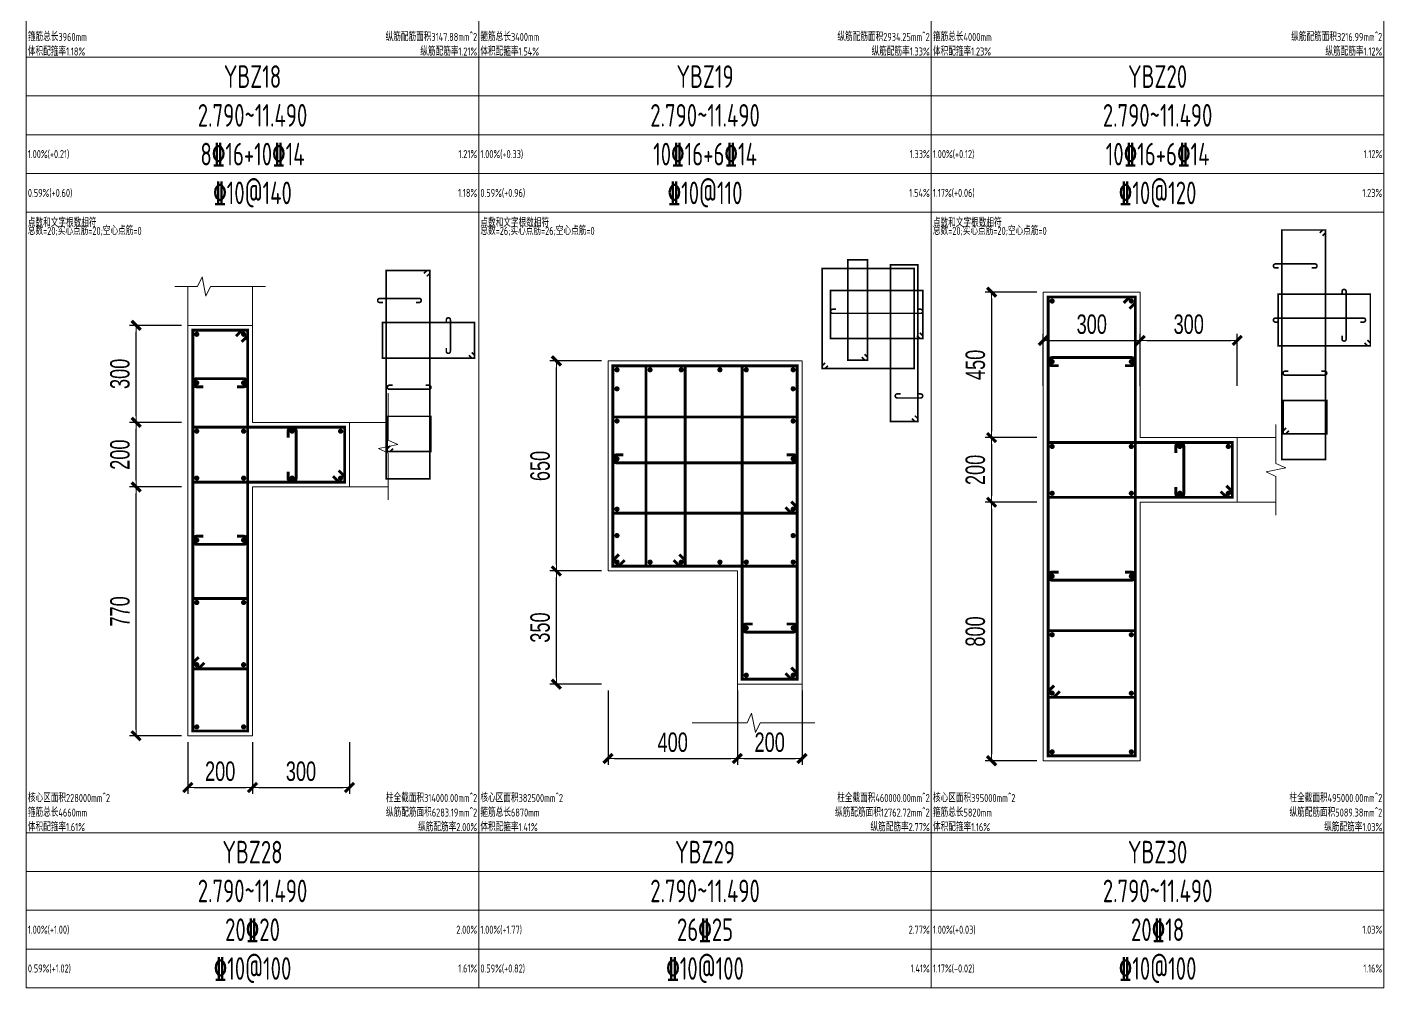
# Model space of a CAD drawing. Extents: x 5874492 to 7194610, y -939842 to -279257.
# Drawn here: x 6425518 to 6446504, y -712657 to -697792 of the extents above; entities that cross this region are included whole.
import ezdxf
from ezdxf.enums import TextEntityAlignment as Align

# ---------------------------------------------------------------- set-up
doc = ezdxf.new("R2010")
doc.units = 0
doc.header["$LTSCALE"] = 1000
for name, color, linetype, lineweight in [('S-墙柱-REIN', 1, 'Continuous', 20), ('S-墙柱-大样细线', 7, 'Continuous', 20), ('S-墙柱-编号', 4, 'Continuous', 20), ('S-大样-DIM', 3, 'Continuous', 20), ('S-大样-REIN', 1, 'Continuous', 20), ('S-大样-实线', 2, 'Continuous', 20), ('S-通用-TAB', 7, 'Continuous', 20)]:
    doc.layers.add(name, color=color, linetype=linetype, lineweight=lineweight)
doc.layers.add('z-计算配筋', color=7, linetype='Continuous')
doc.layers.add('配箍校核', color=34, linetype='Continuous', plot=False)
doc.styles.add('BW_Dim', font='Bweng.shx', dxfattribs={"width": 0.7, "bigfont": 'hztxt.shx'})
doc.styles.add('BW_Rein', font='tssdeng.shx', dxfattribs={"width": 0.7, "bigfont": 'hztxt.shx'})
doc.styles.add('TSSD_Rein', font='tssdeng.shx', dxfattribs={"width": 0.7, "bigfont": 'hztxt.shx'})
doc.dimstyles.new('Cyz_20_100', dxfattribs={"dimtxt": 300, "dimasz": 100, "dimexe": 100, "dimexo": 100, "dimgap": 100, "dimtad": 1, "dimdec": 0, "dimlfac": 0.2, "dimzin": 0, "dimdsep": 46, "dimtxsty": 'BW_Dim', "dimblk": '_bwk', "dimcen": 0, "dimclrt": 7, "dimadec": 0, "dimazin": 0, "dimtfac": 1, "dimtdec": 0, "dimtix": 1, "dimtmove": 2, "dimatfit": 0, "dimfxl": 0, "dimtolj": 1, "dimtzin": 0, "dimarcsym": 0})

# ---------------------------------------------------------------- blocks, each defined once
blk = doc.blocks.new('_bwk')
blk.add_line((-1, 0), (0, 0))
at = {"const_width": 0.5}
blk.add_lwpolyline([(-0.7, -0.7), (0.7, 0.7)], dxfattribs=at)
blk = doc.blocks.new('*D1421')
at = {"layer": 'Defpoints', "color": 0, "transparency": 16777216}
for p in [(6433704, -706207), (6434504, -706207), (6434504, -707957)]:
    blk.add_point(p, dxfattribs=at)
at = {"layer": 'S-大样-DIM', "color": 0, "lineweight": -2, "transparency": 16777216}
for p, q in [((6434404, -706207), (6433604, -706207)), ((6433704, -707857), (6433704, -706307)), ((6434404, -707957), (6433604, -707957))]:
    blk.add_line(p, q, dxfattribs=at)
at = {"layer": 'S-大样-DIM', "color": 0, "lineweight": -2, "transparency": 16777216, "xscale": 100, "yscale": 100, "zscale": 100}
for p, rotation in [((6433704, -706207), 90), ((6433704, -707957), 270)]:
    blk.add_blockref('_bwk', p, dxfattribs=dict(at, rotation=rotation))
at = {"layer": 'S-大样-DIM', "color": 7, "transparency": 16777216, "insert": (6433454, -707082), "char_height": 300, "attachment_point": 5, "rotation": 90, "style": 'BW_Dim'}
blk.add_mtext('\\A1;350', dxfattribs=at)
blk = doc.blocks.new('*D1422')
at = {"layer": 'Defpoints', "color": 0, "transparency": 16777216}
for p in [(6433704, -702957), (6434504, -702957), (6434504, -706207)]:
    blk.add_point(p, dxfattribs=at)
at = {"layer": 'S-大样-DIM', "color": 0, "lineweight": -2, "transparency": 16777216}
for p, q in [((6434404, -702957), (6433604, -702957)), ((6433704, -706107), (6433704, -703057)), ((6434404, -706207), (6433604, -706207))]:
    blk.add_line(p, q, dxfattribs=at)
at = {"layer": 'S-大样-DIM', "color": 0, "lineweight": -2, "transparency": 16777216, "xscale": 100, "yscale": 100, "zscale": 100}
for p, rotation in [((6433704, -702957), 90), ((6433704, -706207), 270)]:
    blk.add_blockref('_bwk', p, dxfattribs=dict(at, rotation=rotation))
at = {"layer": 'S-大样-DIM', "color": 7, "transparency": 16777216, "insert": (6433454, -704582), "char_height": 300, "attachment_point": 5, "rotation": 90, "style": 'BW_Dim'}
blk.add_mtext('\\A1;650', dxfattribs=at)
blk = doc.blocks.new('*D1423')
at = {"layer": 'Defpoints', "color": 0, "transparency": 16777216}
for p in [(6434504, -707957), (6436504, -707957), (6436504, -709108)]:
    blk.add_point(p, dxfattribs=at)
at = {"layer": 'S-大样-DIM', "color": 0, "lineweight": -2, "transparency": 16777216}
for p, q in [((6434504, -708057), (6434504, -709208)), ((6436504, -708057), (6436504, -709208)), ((6434604, -709108), (6436404, -709108))]:
    blk.add_line(p, q, dxfattribs=at)
at = {"layer": 'S-大样-DIM', "color": 0, "lineweight": -2, "transparency": 16777216, "xscale": 100, "yscale": 100, "zscale": 100, "rotation": 180}
blk.add_blockref('_bwk', (6434504, -709108), dxfattribs=at)
at = {"layer": 'S-大样-DIM', "color": 0, "lineweight": -2, "transparency": 16777216, "xscale": 100, "yscale": 100, "zscale": 100}
blk.add_blockref('_bwk', (6436504, -709108), dxfattribs=at)
at = {"layer": 'S-大样-DIM', "color": 7, "transparency": 16777216, "insert": (6435504, -708858), "char_height": 300, "attachment_point": 5, "style": 'BW_Dim'}
blk.add_mtext('\\A1;400', dxfattribs=at)
blk = doc.blocks.new('*D1424')
at = {"layer": 'Defpoints', "color": 0, "transparency": 16777216}
for p in [(6436504, -707957), (6437504, -707957), (6437504, -709108)]:
    blk.add_point(p, dxfattribs=at)
at = {"layer": 'S-大样-DIM', "color": 0, "lineweight": -2, "transparency": 16777216}
for p, q in [((6436504, -708057), (6436504, -709208)), ((6437504, -708057), (6437504, -709208)), ((6436604, -709108), (6437404, -709108))]:
    blk.add_line(p, q, dxfattribs=at)
at = {"layer": 'S-大样-DIM', "color": 0, "lineweight": -2, "transparency": 16777216, "xscale": 100, "yscale": 100, "zscale": 100, "rotation": 180}
blk.add_blockref('_bwk', (6436504, -709108), dxfattribs=at)
at = {"layer": 'S-大样-DIM', "color": 0, "lineweight": -2, "transparency": 16777216, "xscale": 100, "yscale": 100, "zscale": 100}
blk.add_blockref('_bwk', (6437504, -709108), dxfattribs=at)
at = {"layer": 'S-大样-DIM', "color": 7, "transparency": 16777216, "insert": (6437004, -708858), "char_height": 300, "attachment_point": 5, "style": 'BW_Dim'}
blk.add_mtext('\\A1;200', dxfattribs=at)
blk = doc.blocks.new('*D1442')
at = {"layer": 'Defpoints', "color": 0, "transparency": 16777216}
for p in [(6429004, -708757), (6430504, -708757), (6430504, -709557)]:
    blk.add_point(p, dxfattribs=at)
at = {"layer": 'S-大样-DIM', "color": 0, "lineweight": -2, "transparency": 16777216}
for p, q in [((6429004, -708857), (6429004, -709657)), ((6430504, -708857), (6430504, -709657)), ((6429104, -709557), (6430404, -709557))]:
    blk.add_line(p, q, dxfattribs=at)
at = {"layer": 'S-大样-DIM', "color": 0, "lineweight": -2, "transparency": 16777216, "xscale": 100, "yscale": 100, "zscale": 100, "rotation": 180}
blk.add_blockref('_bwk', (6429004, -709557), dxfattribs=at)
at = {"layer": 'S-大样-DIM', "color": 0, "lineweight": -2, "transparency": 16777216, "xscale": 100, "yscale": 100, "zscale": 100}
blk.add_blockref('_bwk', (6430504, -709557), dxfattribs=at)
at = {"layer": 'S-大样-DIM', "color": 7, "transparency": 16777216, "insert": (6429754, -709307), "char_height": 300, "attachment_point": 5, "style": 'BW_Dim'}
blk.add_mtext('\\A1;300', dxfattribs=at)
blk = doc.blocks.new('*D1443')
at = {"layer": 'Defpoints', "color": 0, "transparency": 16777216}
for p in [(6428004, -708757), (6429004, -708757), (6429004, -709557)]:
    blk.add_point(p, dxfattribs=at)
at = {"layer": 'S-大样-DIM', "color": 0, "lineweight": -2, "transparency": 16777216}
for p, q in [((6428004, -708857), (6428004, -709657)), ((6429004, -708857), (6429004, -709657)), ((6428104, -709557), (6428904, -709557))]:
    blk.add_line(p, q, dxfattribs=at)
at = {"layer": 'S-大样-DIM', "color": 0, "lineweight": -2, "transparency": 16777216, "xscale": 100, "yscale": 100, "zscale": 100, "rotation": 180}
blk.add_blockref('_bwk', (6428004, -709557), dxfattribs=at)
at = {"layer": 'S-大样-DIM', "color": 0, "lineweight": -2, "transparency": 16777216, "xscale": 100, "yscale": 100, "zscale": 100}
blk.add_blockref('_bwk', (6429004, -709557), dxfattribs=at)
at = {"layer": 'S-大样-DIM', "color": 7, "transparency": 16777216, "insert": (6428504, -709307), "char_height": 300, "attachment_point": 5, "style": 'BW_Dim'}
blk.add_mtext('\\A1;200', dxfattribs=at)
blk = doc.blocks.new('*D1444')
at = {"layer": 'Defpoints', "color": 0, "transparency": 16777216}
for p in [(6427204, -702407), (6428004, -702407), (6428004, -703907)]:
    blk.add_point(p, dxfattribs=at)
at = {"layer": 'S-大样-DIM', "color": 0, "lineweight": -2, "transparency": 16777216}
for p, q in [((6427904, -702407), (6427104, -702407)), ((6427204, -703807), (6427204, -702507)), ((6427904, -703907), (6427104, -703907))]:
    blk.add_line(p, q, dxfattribs=at)
at = {"layer": 'S-大样-DIM', "color": 0, "lineweight": -2, "transparency": 16777216, "xscale": 100, "yscale": 100, "zscale": 100}
for p, rotation in [((6427204, -702407), 90), ((6427204, -703907), 270)]:
    blk.add_blockref('_bwk', p, dxfattribs=dict(at, rotation=rotation))
at = {"layer": 'S-大样-DIM', "color": 7, "transparency": 16777216, "insert": (6426954, -703157), "char_height": 300, "attachment_point": 5, "rotation": 90, "style": 'BW_Dim'}
blk.add_mtext('\\A1;300', dxfattribs=at)
blk = doc.blocks.new('*D1445')
at = {"layer": 'Defpoints', "color": 0, "transparency": 16777216}
for p in [(6427204, -703907), (6428004, -703907), (6428004, -704907)]:
    blk.add_point(p, dxfattribs=at)
at = {"layer": 'S-大样-DIM', "color": 0, "lineweight": -2, "transparency": 16777216}
for p, q in [((6427904, -703907), (6427104, -703907)), ((6427204, -704807), (6427204, -704007)), ((6427904, -704907), (6427104, -704907))]:
    blk.add_line(p, q, dxfattribs=at)
at = {"layer": 'S-大样-DIM', "color": 0, "lineweight": -2, "transparency": 16777216, "xscale": 100, "yscale": 100, "zscale": 100}
for p, rotation in [((6427204, -703907), 90), ((6427204, -704907), 270)]:
    blk.add_blockref('_bwk', p, dxfattribs=dict(at, rotation=rotation))
at = {"layer": 'S-大样-DIM', "color": 7, "transparency": 16777216, "insert": (6426954, -704407), "char_height": 300, "attachment_point": 5, "rotation": 90, "style": 'BW_Dim'}
blk.add_mtext('\\A1;200', dxfattribs=at)
blk = doc.blocks.new('*D1446')
at = {"layer": 'Defpoints', "color": 0, "transparency": 16777216}
for p in [(6427204, -704907), (6428004, -704907), (6428004, -708757)]:
    blk.add_point(p, dxfattribs=at)
at = {"layer": 'S-大样-DIM', "color": 0, "lineweight": -2, "transparency": 16777216}
for p, q in [((6427904, -704907), (6427104, -704907)), ((6427204, -708657), (6427204, -705007)), ((6427904, -708757), (6427104, -708757))]:
    blk.add_line(p, q, dxfattribs=at)
at = {"layer": 'S-大样-DIM', "color": 0, "lineweight": -2, "transparency": 16777216, "xscale": 100, "yscale": 100, "zscale": 100}
for p, rotation in [((6427204, -704907), 90), ((6427204, -708757), 270)]:
    blk.add_blockref('_bwk', p, dxfattribs=dict(at, rotation=rotation))
at = {"layer": 'S-大样-DIM', "color": 7, "transparency": 16777216, "insert": (6426954, -706832), "char_height": 300, "attachment_point": 5, "rotation": 90, "style": 'BW_Dim'}
blk.add_mtext('\\A1;770', dxfattribs=at)
blk = doc.blocks.new('*D1452')
at = {"layer": 'Defpoints', "color": 0, "transparency": 16777216}
for p in [(6441236, -705143), (6440436, -709143), (6441236, -709143)]:
    blk.add_point(p, dxfattribs=at)
at = {"layer": 'S-大样-DIM', "color": 0, "lineweight": -2, "transparency": 16777216}
for p, q in [((6441136, -705143), (6440336, -705143)), ((6440436, -705243), (6440436, -709043)), ((6441136, -709143), (6440336, -709143))]:
    blk.add_line(p, q, dxfattribs=at)
at = {"layer": 'S-大样-DIM', "color": 0, "lineweight": -2, "transparency": 16777216, "xscale": 100, "yscale": 100, "zscale": 100}
for p, rotation in [((6440436, -705143), 90), ((6440436, -709143), 270)]:
    blk.add_blockref('_bwk', p, dxfattribs=dict(at, rotation=rotation))
at = {"layer": 'S-大样-DIM', "color": 7, "transparency": 16777216, "insert": (6440186, -707143), "char_height": 300, "attachment_point": 5, "rotation": 90, "style": 'BW_Dim'}
blk.add_mtext('\\A1;800', dxfattribs=at)
blk = doc.blocks.new('*D1453')
at = {"layer": 'Defpoints', "color": 0, "transparency": 16777216}
for p in [(6441236, -704143), (6440436, -705143), (6441236, -705143)]:
    blk.add_point(p, dxfattribs=at)
at = {"layer": 'S-大样-DIM', "color": 0, "lineweight": -2, "transparency": 16777216}
for p, q in [((6441136, -704143), (6440336, -704143)), ((6440436, -704243), (6440436, -705043)), ((6441136, -705143), (6440336, -705143))]:
    blk.add_line(p, q, dxfattribs=at)
at = {"layer": 'S-大样-DIM', "color": 0, "lineweight": -2, "transparency": 16777216, "xscale": 100, "yscale": 100, "zscale": 100}
for p, rotation in [((6440436, -704143), 90), ((6440436, -705143), 270)]:
    blk.add_blockref('_bwk', p, dxfattribs=dict(at, rotation=rotation))
at = {"layer": 'S-大样-DIM', "color": 7, "transparency": 16777216, "insert": (6440186, -704643), "char_height": 300, "attachment_point": 5, "rotation": 90, "style": 'BW_Dim'}
blk.add_mtext('\\A1;200', dxfattribs=at)
blk = doc.blocks.new('*D1454')
at = {"layer": 'Defpoints', "color": 0, "transparency": 16777216}
for p in [(6441236, -701893), (6440436, -704143), (6441236, -704143)]:
    blk.add_point(p, dxfattribs=at)
at = {"layer": 'S-大样-DIM', "color": 0, "lineweight": -2, "transparency": 16777216}
for p, q in [((6441136, -701893), (6440336, -701893)), ((6440436, -701993), (6440436, -704043)), ((6441136, -704143), (6440336, -704143))]:
    blk.add_line(p, q, dxfattribs=at)
at = {"layer": 'S-大样-DIM', "color": 0, "lineweight": -2, "transparency": 16777216, "xscale": 100, "yscale": 100, "zscale": 100}
for p, rotation in [((6440436, -701893), 90), ((6440436, -704143), 270)]:
    blk.add_blockref('_bwk', p, dxfattribs=dict(at, rotation=rotation))
at = {"layer": 'S-大样-DIM', "color": 7, "transparency": 16777216, "insert": (6440186, -703018), "char_height": 300, "attachment_point": 5, "rotation": 90, "style": 'BW_Dim'}
blk.add_mtext('\\A1;450', dxfattribs=at)
blk = doc.blocks.new('*D1455')
at = {"layer": 'Defpoints', "color": 0, "transparency": 16777216}
for p in [(6444236, -702640), (6442736, -703440), (6444236, -703440)]:
    blk.add_point(p, dxfattribs=at)
at = {"layer": 'S-大样-DIM', "color": 0, "lineweight": -2, "transparency": 16777216}
for p, q in [((6442736, -703340), (6442736, -702540)), ((6444236, -703340), (6444236, -702540)), ((6442836, -702640), (6444136, -702640))]:
    blk.add_line(p, q, dxfattribs=at)
at = {"layer": 'S-大样-DIM', "color": 0, "lineweight": -2, "transparency": 16777216, "xscale": 100, "yscale": 100, "zscale": 100, "rotation": 180}
blk.add_blockref('_bwk', (6442736, -702640), dxfattribs=at)
at = {"layer": 'S-大样-DIM', "color": 0, "lineweight": -2, "transparency": 16777216, "xscale": 100, "yscale": 100, "zscale": 100}
blk.add_blockref('_bwk', (6444236, -702640), dxfattribs=at)
at = {"layer": 'S-大样-DIM', "color": 7, "transparency": 16777216, "insert": (6443486, -702390), "char_height": 300, "attachment_point": 5, "style": 'BW_Dim'}
blk.add_mtext('\\A1;300', dxfattribs=at)
blk = doc.blocks.new('*D1456')
at = {"layer": 'Defpoints', "color": 0, "transparency": 16777216}
for p in [(6442736, -702640), (6441236, -703440), (6442736, -703440)]:
    blk.add_point(p, dxfattribs=at)
at = {"layer": 'S-大样-DIM', "color": 0, "lineweight": -2, "transparency": 16777216}
for p, q in [((6441236, -703340), (6441236, -702540)), ((6442736, -703340), (6442736, -702540)), ((6441336, -702640), (6442636, -702640))]:
    blk.add_line(p, q, dxfattribs=at)
at = {"layer": 'S-大样-DIM', "color": 0, "lineweight": -2, "transparency": 16777216, "xscale": 100, "yscale": 100, "zscale": 100, "rotation": 180}
blk.add_blockref('_bwk', (6441236, -702640), dxfattribs=at)
at = {"layer": 'S-大样-DIM', "color": 0, "lineweight": -2, "transparency": 16777216, "xscale": 100, "yscale": 100, "zscale": 100}
blk.add_blockref('_bwk', (6442736, -702640), dxfattribs=at)
at = {"layer": 'S-大样-DIM', "color": 7, "transparency": 16777216, "insert": (6441986, -702390), "char_height": 300, "attachment_point": 5, "style": 'BW_Dim'}
blk.add_mtext('\\A1;300', dxfattribs=at)

msp = doc.modelspace()

# ---------------------------------------------------------------- linework, layer by layer
at = {"layer": 'S-墙柱-REIN', "const_width": 40}
for points in [[(6441373.1, -702010.2, 1), (6441373.1, -702050.2, 1)], [(6442598.1, -702010.2, 1), (6442598.1, -702050.2, 1)], [(6428121.8, -702544.4, 1), (6428161.8, -702544.4, 1)], [(6428846.8, -702544.4, 1), (6428886.8, -702544.4, 1)], [(6441373.1, -702947.7, 1), (6441373.1, -702987.7, 1)], [(6442598.1, -702947.7, 1), (6442598.1, -702987.7, 1)], [(6434621.8, -703094.4, 1), (6434661.8, -703094.4, 1)], [(6435133.8, -703094.4, 1), (6435173.8, -703094.4, 1)], [(6435615.9, -703094.4, 1), (6435655.9, -703094.4, 1)], [(6436214.4, -703094.4, 1), (6436254.4, -703094.4, 1)], [(6436621.8, -703094.4, 1), (6436661.8, -703094.4, 1)], [(6437346.8, -703094.4, 1), (6437386.8, -703094.4, 1)], [(6428121.8, -703294.4, 1), (6428161.8, -703294.4, 1)], [(6428846.8, -703294.4, 1), (6428886.8, -703294.4, 1)], [(6434621.8, -703387.9, 1), (6434661.8, -703387.9, 1)], [(6437346.8, -703387.9, 1), (6437386.8, -703387.9, 1)], [(6434621.8, -703886.7, 1), (6434661.8, -703886.7, 1)], [(6437346.8, -703886.7, 1), (6437386.8, -703886.7, 1)], [(6428121.8, -704044.4, 1), (6428161.8, -704044.4, 1)], [(6428846.8, -704044.4, 1), (6428886.8, -704044.4, 1)], [(6429596.8, -704044.4, 1), (6429636.8, -704044.4, 1)], [(6430346.8, -704044.4, 1), (6430386.8, -704044.4, 1)], [(6441373.1, -704260.2, 1), (6441373.1, -704300.2, 1)], [(6442598.1, -704260.2, 1), (6442598.1, -704300.2, 1)], [(6443348.1, -704260.2, 1), (6443348.1, -704300.2, 1)], [(6444098.1, -704260.2, 1), (6444098.1, -704300.2, 1)], [(6434621.8, -704471, 1), (6434661.8, -704471, 1)], [(6437346.8, -704471, 1), (6437386.8, -704471, 1)], [(6428121.8, -704769.4, 1), (6428161.8, -704769.4, 1)], [(6428846.8, -704769.4, 1), (6428886.8, -704769.4, 1)], [(6429596.8, -704769.4, 1), (6429636.8, -704769.4, 1)], [(6430346.8, -704769.4, 1), (6430386.8, -704769.4, 1)], [(6441373.1, -704985.2, 1), (6441373.1, -705025.2, 1)], [(6442598.1, -704985.2, 1), (6442598.1, -705025.2, 1)], [(6443348.1, -704985.2, 1), (6443348.1, -705025.2, 1)], [(6444098.1, -704985.2, 1), (6444098.1, -705025.2, 1)], [(6434621.8, -705250.5, 1), (6434661.8, -705250.5, 1)], [(6437346.8, -705250.5, 1), (6437386.8, -705250.5, 1)], [(6428121.8, -705731.9, 1), (6428161.8, -705731.9, 1)], [(6428846.8, -705731.9, 1), (6428886.8, -705731.9, 1)], [(6434621.8, -705659.4, 1), (6434661.8, -705659.4, 1)], [(6437346.8, -705659.4, 1), (6437386.8, -705659.4, 1)], [(6434621.8, -706069.4, 1), (6434661.8, -706069.4, 1)], [(6435133.8, -706069.4, 1), (6435173.8, -706069.4, 1)], [(6435615.9, -706069.4, 1), (6435655.9, -706069.4, 1)], [(6436214.4, -706069.4, 1), (6436254.4, -706069.4, 1)], [(6436621.8, -706069.4, 1), (6436661.8, -706069.4, 1)], [(6437346.8, -706069.4, 1), (6437386.8, -706069.4, 1)], [(6441373.1, -706266.5, 1), (6441373.1, -706306.5, 1)], [(6442598.1, -706266.5, 1), (6442598.1, -706306.5, 1)], [(6428121.8, -706694.4, 1), (6428161.8, -706694.4, 1)], [(6428846.8, -706694.4, 1), (6428886.8, -706694.4, 1)], [(6436621.8, -707089.9, 1), (6436661.8, -707089.9, 1)], [(6437346.8, -707089.9, 1), (6437386.8, -707089.9, 1)], [(6441373.1, -707172.7, 1), (6441373.1, -707212.7, 1)], [(6442598.1, -707172.7, 1), (6442598.1, -707212.7, 1)], [(6428121.8, -707656.9, 1), (6428161.8, -707656.9, 1)], [(6428846.8, -707656.9, 1), (6428886.8, -707656.9, 1)], [(6436621.8, -707819.4, 1), (6436661.8, -707819.4, 1)], [(6437346.8, -707819.4, 1), (6437386.8, -707819.4, 1)], [(6441373.1, -708077.5, 1), (6441373.1, -708117.5, 1)], [(6442598.1, -708079, 1), (6442598.1, -708119, 1)], [(6428121.8, -708619.4, 1), (6428161.8, -708619.4, 1)], [(6428846.8, -708619.4, 1), (6428886.8, -708619.4, 1)], [(6441373.1, -708985.2, 1), (6441373.1, -709025.2, 1)], [(6442598.1, -708985.2, 1), (6442598.1, -709025.2, 1)]]:
    msp.add_lwpolyline(points, format="xyb", close=True, dxfattribs=at)
at = {"layer": 'S-墙柱-大样细线'}
for points in [[(6441235.6, -709142.7), (6442735.6, -709142.7), (6442735.6, -705142.7), (6444235.6, -705142.7), (6444235.6, -704142.7), (6442735.6, -704142.7), (6442735.6, -701892.7), (6441235.6, -701892.7)], [(6428004.3, -708756.9), (6429004.3, -708756.9), (6429004.3, -704906.9), (6430504.3, -704906.9), (6430504.3, -703906.9), (6429004.3, -703906.9), (6429004.3, -702406.9), (6428004.3, -702406.9)], [(6436504.3, -706206.9), (6434504.3, -706206.9), (6434504.3, -702956.9), (6437504.3, -702956.9), (6437504.3, -707956.9), (6436504.3, -707956.9)]]:
    msp.add_lwpolyline(points, close=True, dxfattribs=at)
at = {"layer": 'S-大样-REIN', "color": 1}
for points, const_width in [([(6445511.4, -700977), (6445557.4, -700931), (6445601.6, -700931), (6445601.6, -704481), (6444926.6, -704481), (6444926.6, -700931), (6445601.6, -700931), (6445601.6, -700975.2), (6445555.6, -701021.2)], 25), ([(6431655.8, -701604.2), (6431701.8, -701558.2), (6431746, -701558.2), (6431746, -704783.2), (6431071, -704783.2), (6431071, -701558.2), (6431746, -701558.2), (6431746, -701602.4), (6431700, -701648.4)], 25), ([(6437861, -702985.8), (6437815, -703031.8), (6437815, -703076), (6439240, -703076), (6439240, -701526), (6437815, -701526), (6437815, -703076), (6437859.2, -703076), (6437905.2, -703030)], 25), ([(6439206.1, -703848.7), (6439252.1, -703894.7), (6439296.3, -703894.7), (6439296.3, -701469.7), (6438871.3, -701469.7), (6438871.3, -703894.7), (6439296.3, -703894.7), (6439296.3, -703850.5), (6439250.3, -703804.5)], 25), ([(6442480.3, -702059.6), (6442572.3, -701967.7), (6442660.6, -701967.7), (6442660.6, -709067.7), (6441310.6, -709067.7), (6441310.6, -701967.7), (6442660.6, -701967.7), (6442660.6, -702056.1), (6442568.7, -702148)], 45), ([(6446249.4, -702634.6), (6446295.3, -702680.6), (6446295.3, -702724.8), (6444870.3, -702724.8), (6444870.3, -701924.8), (6446295.3, -701924.8), (6446295.3, -702724.8), (6446251.1, -702724.8), (6446205.2, -702678.8)], 25), ([(6432393.8, -702824.3), (6432439.7, -702870.3), (6432439.7, -702914.4), (6431014.7, -702914.4), (6431014.7, -702364.4), (6432439.7, -702364.4), (6432439.7, -702914.4), (6432395.5, -702914.4), (6432349.6, -702868.5)], 25), ([(6428748.9, -702573.8), (6428840.9, -702481.9), (6428929.3, -702481.9), (6428929.3, -708681.9), (6428079.3, -708681.9), (6428079.3, -702481.9), (6428929.3, -702481.9), (6428929.3, -702570.3), (6428837.3, -702662.2)], 45), ([(6434671.2, -705951.6), (6434579.3, -706043.5), (6434579.3, -706131.9), (6437429.3, -706131.9), (6437429.3, -703031.9), (6434579.3, -703031.9), (6434579.3, -706131.9), (6434667.6, -706131.9), (6434759.6, -706040)], 45), ([(6437248.9, -707790), (6437340.9, -707881.9), (6437429.3, -707881.9), (6437429.3, -703031.9), (6436579.3, -703031.9), (6436579.3, -707881.9), (6437429.3, -707881.9), (6437429.3, -707793.5), (6437337.3, -707701.6)], 45), ([(6430337.3, -704651.6), (6430429.3, -704743.5), (6430429.3, -704831.9), (6428079.3, -704831.9), (6428079.3, -703981.9), (6430429.3, -703981.9), (6430429.3, -704831.9), (6430340.9, -704831.9), (6430248.9, -704740)], 45), ([(6444068.7, -704887.4), (6444160.6, -704979.3), (6444160.6, -705067.7), (6441310.6, -705067.7), (6441310.6, -704217.7), (6444160.6, -704217.7), (6444160.6, -705067.7), (6444072.3, -705067.7), (6443980.3, -704975.8)], 45)]:
    msp.add_lwpolyline(points, dxfattribs=dict(at, const_width=const_width))
at = {"layer": 'S-大样-REIN'}
for points, const_width in [([(6438472.1, -702854.5), (6438518.1, -702900.5), (6438518.1, -702944.7), (6438214.5, -702944.7), (6438214.5, -701394.7), (6438518.1, -701394.7), (6438518.1, -702944.7), (6438473.9, -702944.7), (6438427.9, -702898.7)], 25), ([(6439281.1, -702564.3), (6439327.1, -702610.2), (6439371.3, -702610.2), (6439371.3, -701865.9), (6437946.3, -701865.9), (6437946.3, -702610.2), (6439371.3, -702610.2), (6439371.3, -702566), (6439325.3, -702520.1)], 25), ([(6435606.4, -705951.6), (6435698.4, -706043.5), (6435698.4, -706131.9), (6435091.3, -706131.9), (6435091.3, -703031.9), (6435698.4, -703031.9), (6435698.4, -706131.9), (6435610, -706131.9), (6435518.1, -706040)], 45), ([(6444991.3, -703994), (6444945.3, -704039.9), (6444945.3, -704084.1), (6445620.3, -704084.1), (6445620.3, -703568.5), (6444945.3, -703568.5), (6444945.3, -704084.1), (6444989.5, -704084.1), (6445035.5, -704038.2)], 25), ([(6431135.7, -704268), (6431089.7, -704314), (6431089.7, -704358.2), (6431764.7, -704358.2), (6431764.7, -703814.4), (6431089.7, -703814.4), (6431089.7, -704358.2), (6431133.9, -704358.2), (6431179.9, -704312.2)], 25), ([(6437248.9, -705221), (6437340.9, -705313), (6437429.3, -705313), (6437429.3, -703824.2), (6434579.3, -703824.2), (6434579.3, -705313), (6437429.3, -705313), (6437429.3, -705224.6), (6437337.3, -705132.6)], 45), ([(6428171.2, -707539.1), (6428079.3, -707631), (6428079.3, -707719.4), (6428929.3, -707719.4), (6428929.3, -706631.9), (6428079.3, -706631.9), (6428079.3, -707719.4), (6428167.6, -707719.4), (6428259.6, -707627.5)], 45), ([(6441402.6, -707981.1), (6441310.6, -708073.1), (6441310.6, -708161.5), (6442660.6, -708161.5), (6442660.6, -707130.2), (6441310.6, -707130.2), (6441310.6, -708161.5), (6441399, -708161.5), (6441491, -708069.5)], 45)]:
    msp.add_lwpolyline(points, dxfattribs=dict(at, const_width=const_width))
for points, const_width in [([(6444876.6, -701518.5), (6444826.6, -701518.5, -1), (6444826.6, -701456), (6445439.1, -701456, -1), (6445439.1, -701518.5), (6445389.1, -701518.5)], 25), ([(6431021, -702051.9), (6430971, -702051.9, -1), (6430971, -701989.4), (6431583.5, -701989.4, -1), (6431583.5, -702051.9), (6431533.5, -702051.9)], 25), ([(6445857.8, -701931), (6445857.8, -701881, -1), (6445920.3, -701881), (6445920.3, -702618.5, -1), (6445857.8, -702618.5), (6445857.8, -702568.5)], 25), ([(6439290, -702158), (6439340, -702158, -1), (6439340, -702220.5), (6437977.5, -702220.5, -1), (6437977.5, -702158), (6438027.5, -702158)], 25), ([(6432002.2, -702370.7), (6432002.2, -702320.7, -1), (6432064.7, -702320.7), (6432064.7, -702808.2, -1), (6432002.2, -702808.2), (6432002.2, -702758.2)], 25), ([(6444876.6, -702356), (6444826.6, -702356, -1), (6444826.6, -702293.5), (6446189.1, -702293.5, -1), (6446189.1, -702356), (6446139.1, -702356)], 25), ([(6441473.1, -703030.2), (6441373.1, -703030.2, -1), (6441373.1, -702905.2), (6442598.1, -702905.2, -1), (6442598.1, -703030.2), (6442498.1, -703030.2)], 45), ([(6428241.8, -703356.9), (6428141.8, -703356.9, -1), (6428141.8, -703231.9), (6428866.8, -703231.9, -1), (6428866.8, -703356.9), (6428766.8, -703356.9)], 45), ([(6445539.1, -703115.4), (6445589.1, -703115.4, -1), (6445589.1, -703177.9), (6444976.6, -703177.9, -1), (6444976.6, -703115.4), (6445026.6, -703115.4)], 25), ([(6431683.5, -703333.2), (6431733.5, -703333.2, -1), (6431733.5, -703395.7), (6431121, -703395.7, -1), (6431121, -703333.2), (6431171, -703333.2)], 25), ([(6439290, -703467.5), (6439340, -703467.5, -1), (6439340, -703530), (6438977.5, -703530, -1), (6438977.5, -703467.5), (6439027.5, -703467.5)], 25), ([(6429554.3, -704144.4), (6429554.3, -704044.4, -1), (6429679.3, -704044.4), (6429679.3, -704769.4, -1), (6429554.3, -704769.4), (6429554.3, -704669.4)], 45), ([(6443285.6, -704380.2), (6443285.6, -704280.2, -1), (6443410.6, -704280.2), (6443410.6, -705005.2, -1), (6443285.6, -705005.2), (6443285.6, -704905.2)], 45), ([(6437266.8, -704408.5), (6437366.8, -704408.5, -1), (6437366.8, -704533.5), (6434641.8, -704533.5, -1), (6434641.8, -704408.5), (6434741.8, -704408.5)], 45), ([(6428766.8, -705669.4), (6428866.8, -705669.4, -1), (6428866.8, -705794.4), (6428141.8, -705794.4, -1), (6428141.8, -705669.4), (6428241.8, -705669.4)], 45), ([(6442498.1, -706224), (6442598.1, -706224, -1), (6442598.1, -706349), (6441373.1, -706349, -1), (6441373.1, -706224), (6441473.1, -706224)], 45), ([(6437266.8, -707027.4), (6437366.8, -707027.4, -1), (6437366.8, -707152.4), (6436641.8, -707152.4, -1), (6436641.8, -707027.4), (6436741.8, -707027.4)], 45)]:
    msp.add_lwpolyline(points, format="xyb", dxfattribs=dict(at, const_width=const_width))
at = {"layer": 'S-大样-实线'}
for points in [[(6427804.3, -701806.9), (6428154.3, -701806.9), (6428224.3, -701656.9), (6428284.3, -701956.9), (6428354.3, -701806.9), (6429204.3, -701806.9)], [(6428004.3, -702406.9), (6428004.3, -701806.9)], [(6429004.3, -702406.9), (6429004.3, -701806.9)], [(6431104.3, -705106.9), (6431104.3, -704381.9), (6430954.3, -704311.9), (6431254.3, -704251.9), (6431104.3, -704181.9), (6431104.3, -703456.9)], [(6430504.3, -703906.9), (6431104.3, -703906.9)], [(6444835.6, -705342.7), (6444835.6, -704742.7), (6444685.6, -704672.7), (6444985.6, -704612.7), (6444835.6, -704542.7), (6444835.6, -703942.7)], [(6444235.6, -704142.7), (6444835.6, -704142.7)], [(6430504.3, -704906.9), (6431104.3, -704906.9)], [(6444235.6, -705142.7), (6444835.6, -705142.7)], [(6436504.3, -707956.9), (6436504.3, -708556.9)], [(6437504.3, -707956.9), (6437504.3, -708556.9)], [(6435804.3, -708556.9), (6436654.3, -708556.9), (6436724.3, -708406.9), (6436784.3, -708706.9), (6436854.3, -708556.9), (6437704.3, -708556.9)]]:
    msp.add_lwpolyline(points, dxfattribs=at)
at = {"layer": 'S-通用-TAB'}
for points in [[(6425504.3, -700656.9), (6425504.3, -688656.9), (6432504.3, -688656.9), (6432504.3, -700656.9), (6425504.3, -700656.9), (6425504.3, -698256.9), (6432504.3, -698256.9), (6432504.3, -698856.9), (6425504.3, -698856.9), (6425504.3, -699456.9), (6432504.3, -699456.9), (6432504.3, -700056.9), (6425504.3, -700056.9), (6425504.3, -700656.9)], [(6432504.3, -700656.9), (6432504.3, -688656.9), (6439504.3, -688656.9), (6439504.3, -700656.9), (6432504.3, -700656.9), (6432504.3, -698256.9), (6439504.3, -698256.9), (6439504.3, -698856.9), (6432504.3, -698856.9), (6432504.3, -699456.9), (6439504.3, -699456.9), (6439504.3, -700056.9), (6432504.3, -700056.9), (6432504.3, -700656.9)], [(6439504.3, -700656.9), (6439504.3, -688656.9), (6446504.3, -688656.9), (6446504.3, -700656.9), (6439504.3, -700656.9), (6439504.3, -698256.9), (6446504.3, -698256.9), (6446504.3, -698856.9), (6439504.3, -698856.9), (6439504.3, -699456.9), (6446504.3, -699456.9), (6446504.3, -700056.9), (6439504.3, -700056.9), (6439504.3, -700656.9)], [(6425504.3, -712656.9), (6425504.3, -700656.9), (6432504.3, -700656.9), (6432504.3, -712656.9), (6425504.3, -712656.9), (6425504.3, -710256.9), (6432504.3, -710256.9), (6432504.3, -710856.9), (6425504.3, -710856.9), (6425504.3, -711456.9), (6432504.3, -711456.9), (6432504.3, -712056.9), (6425504.3, -712056.9), (6425504.3, -712656.9)], [(6432504.3, -712656.9), (6432504.3, -700656.9), (6439504.3, -700656.9), (6439504.3, -712656.9), (6432504.3, -712656.9), (6432504.3, -710256.9), (6439504.3, -710256.9), (6439504.3, -710856.9), (6432504.3, -710856.9), (6432504.3, -711456.9), (6439504.3, -711456.9), (6439504.3, -712056.9), (6432504.3, -712056.9), (6432504.3, -712656.9)], [(6439504.3, -712656.9), (6439504.3, -700656.9), (6446504.3, -700656.9), (6446504.3, -712656.9), (6439504.3, -712656.9), (6439504.3, -710256.9), (6446504.3, -710256.9), (6446504.3, -710856.9), (6439504.3, -710856.9), (6439504.3, -711456.9), (6446504.3, -711456.9), (6446504.3, -712056.9), (6439504.3, -712056.9), (6439504.3, -712656.9)]]:
    msp.add_lwpolyline(points, dxfattribs=at)

# ---------------------------------------------------------------- texts
at = {"layer": 'S-墙柱-编号', "style": 'TSSD_Rein', "width": 0.7}
for s, p in [('YBZ18', (6429004.3, -698556.9)), ('YBZ19', (6436004.3, -698556.9)), ('YBZ20', (6443004.3, -698556.9)), ('2.790~11.490', (6429004.3, -699156.9)), ('2.790~11.490', (6436004.3, -699156.9)), ('2.790~11.490', (6443004.3, -699156.9)), ('YBZ29', (6436004.3, -710556.9)), ('YBZ30', (6443004.3, -710556.9)), ('2.790~11.490', (6429004.3, -711156.9)), ('2.790~11.490', (6436004.3, -711156.9)), ('2.790~11.490', (6443004.3, -711156.9)), ('20\x8418', (6443004.3, -711756.9)), ('\x8410@100', (6443004.3, -712356.9))]:
    msp.add_text(s, height=350, dxfattribs=at).set_placement(p, align=Align.MIDDLE_CENTER)
at = {"layer": 'S-墙柱-编号', "color": 8, "style": 'TSSD_Rein', "width": 0.7}
msp.add_text('YBZ28', height=350, dxfattribs=at).set_placement((6429004.3, -710556.9), align=Align.MIDDLE_CENTER)
at = {"layer": 'z-计算配筋', "style": 'BW_Rein', "width": 0.7}
for s, p in [('8\x8416+10\x8414', (6429004.3, -699756.9)), ('10\x8416+6\x8414', (6436004.3, -699756.9)), ('10\x8416+6\x8414', (6443004.3, -699756.9)), ('\x8410@140', (6429004.3, -700356.9)), ('\x8410@110', (6436004.3, -700356.9)), ('\x8410@120', (6443004.3, -700356.9)), ('20\x8420', (6429004.3, -711756.9)), ('26\x8425', (6436004.3, -711756.9)), ('\x8410@100', (6429004.3, -712356.9)), ('\x8410@100', (6436004.3, -712356.9))]:
    msp.add_text(s, height=350, dxfattribs=at).set_placement(p, align=Align.MIDDLE_CENTER)
at = {"layer": '配箍校核', "style": 'BW_Rein', "width": 0.7}
for s, p in [('箍筋总长3960mm', (6425529.3, -698006.9)), ('箍筋总长3400mm', (6432529.3, -698006.9)), ('箍筋总长4000mm', (6439529.3, -698006.9)), ('体积配箍率1.18%', (6425529.3, -698231.9)), ('体积配箍率1.54%', (6432529.3, -698231.9)), ('体积配箍率1.23%', (6439529.3, -698231.9)), ('点数和文字根数相符', (6425529.3, -700881.9)), ('总数=20;实心点筋=20;空心点筋=0', (6425529.3, -701006.9)), ('点数和文字根数相符', (6432529.3, -700881.9)), ('总数=26;实心点筋=26;空心点筋=0', (6432529.3, -701006.9)), ('点数和文字根数相符', (6439529.3, -700881.9)), ('总数=20;实心点筋=20;空心点筋=0', (6439529.3, -701006.9)), ('核心区面积228000mm^ 2', (6425529.3, -709781.9)), ('核心区面积382500mm^ 2', (6432529.3, -709781.9)), ('核心区面积395000mm^ 2', (6439529.3, -709781.9)), ('箍筋总长4660mm', (6425529.3, -710006.9)), ('箍筋总长6870mm', (6432529.3, -710006.9)), ('箍筋总长5820mm', (6439529.3, -710006.9)), ('体积配箍率1.61%', (6425529.3, -710231.9)), ('体积配箍率1.41%', (6432529.3, -710231.9)), ('体积配箍率1.16%', (6439529.3, -710231.9))]:
    msp.add_text(s, height=125, dxfattribs=at).set_placement(p)
for s, p in [('纵筋配筋面积3147.88mm^ 2', (6432479.3, -698006.9)), ('纵筋配筋面积2934.25mm^ 2', (6439479.3, -698006.9)), ('纵筋配筋面积3216.99mm^ 2', (6446479.3, -698006.9)), ('纵筋配筋率1.21%', (6432479.3, -698231.9)), ('纵筋配筋率1.33%', (6439479.3, -698231.9)), ('纵筋配筋率1.12%', (6446479.3, -698231.9)), ('柱全截面积314000.00mm^ 2', (6432479.3, -709781.9)), ('柱全截面积460000.00mm^ 2', (6439479.3, -709781.9)), ('柱全截面积495000.00mm^ 2', (6446479.3, -709781.9)), ('纵筋配筋面积6283.19mm^ 2', (6432479.3, -710006.9)), ('纵筋配筋面积12762.72mm^ 2', (6439479.3, -710006.9)), ('纵筋配筋面积5089.38mm^ 2', (6446479.3, -710006.9)), ('纵筋配筋率2.00%', (6432479.3, -710231.9)), ('纵筋配筋率2.77%', (6439479.3, -710231.9)), ('纵筋配筋率1.03%', (6446479.3, -710231.9))]:
    msp.add_text(s, height=125, dxfattribs=at).set_placement(p, align=Align.RIGHT)
for s, p in [('1.00%(+0.21)', (6425529.3, -699756.9)), ('1.00%(+0.33)', (6432529.3, -699756.9)), ('1.00%(+0.12)', (6439529.3, -699756.9)), ('0.59%(+0.60)', (6425529.3, -700356.9)), ('0.59%(+0.96)', (6432529.3, -700356.9)), ('1.17%(+0.06)', (6439529.3, -700356.9)), ('1.00%(+1.00)', (6425529.3, -711756.9)), ('1.00%(+1.77)', (6432529.3, -711756.9)), ('1.00%(+0.03)', (6439529.3, -711756.9)), ('0.59%(+1.02)', (6425529.3, -712356.9)), ('0.59%(+0.82)', (6432529.3, -712356.9))]:
    msp.add_text(s, height=125, dxfattribs=at).set_placement(p, align=Align.MIDDLE_LEFT)
for s, p in [('1.21%', (6432479.3, -699756.9)), ('1.33%', (6439479.3, -699756.9)), ('1.12%', (6446479.3, -699756.9)), ('1.18%', (6432479.3, -700356.9)), ('1.54%', (6439479.3, -700356.9)), ('1.23%', (6446479.3, -700356.9)), ('2.00%', (6432479.3, -711756.9)), ('2.77%', (6439479.3, -711756.9)), ('1.03%', (6446479.3, -711756.9)), ('1.61%', (6432479.3, -712356.9)), ('1.41%', (6439479.3, -712356.9))]:
    msp.add_text(s, height=125, dxfattribs=at).set_placement(p, align=Align.MIDDLE_RIGHT)
at = {"layer": '配箍校核', "color": 1, "style": 'BW_Rein', "width": 0.7}
msp.add_text('1.17%(-0.02)', height=125, dxfattribs=at).set_placement((6439529.3, -712356.9), align=Align.MIDDLE_LEFT)
msp.add_text('1.16%', height=125, dxfattribs=at).set_placement((6446479.3, -712356.9), align=Align.MIDDLE_RIGHT)

# ---------------------------------------------------------------- dimensions: what is measured, and where the dimension line sits
at = {"layer": 'S-大样-DIM'}
for base, p1, p2, angle, picture, middle in [((6440435.6, -704142.7), (6441235.6, -701892.7), (6441235.6, -704142.7), 270, '*D1454', (6440185.6, -703017.7)), ((6427204.3, -702406.9), (6428004.3, -703906.9), (6428004.3, -702406.9), 90, '*D1444', (6426954.3, -703156.9)), ((6433704.3, -702956.9), (6434504.3, -706206.9), (6434504.3, -702956.9), 90, '*D1422', (6433454.3, -704581.9)), ((6427204.3, -703906.9), (6428004.3, -704906.9), (6428004.3, -703906.9), 90, '*D1445', (6426954.3, -704406.9)), ((6440435.6, -705142.7), (6441235.6, -704142.7), (6441235.6, -705142.7), 270, '*D1453', (6440185.6, -704642.7)), ((6427204.3, -704906.9), (6428004.3, -708756.9), (6428004.3, -704906.9), 90, '*D1446', (6426954.3, -706831.9)), ((6440435.6, -709142.7), (6441235.6, -705142.7), (6441235.6, -709142.7), 270, '*D1452', (6440185.6, -707142.7)), ((6433704.3, -706206.9), (6434504.3, -707956.9), (6434504.3, -706206.9), 90, '*D1421', (6433454.3, -707081.9))]:
    dim = msp.add_linear_dim(base=base, p1=p1, p2=p2, angle=angle, dimstyle='Cyz_20_100', dxfattribs=at)
    dim.commit()
    dim.dimension.update_dxf_attribs({"geometry": picture, "text_midpoint": middle})
for base, p1, p2, picture, middle in [((6442735.6, -702640.1), (6441235.6, -703440.1), (6442735.6, -703440.1), '*D1456', (6441985.6, -702390.1)), ((6444235.6, -702640.1), (6442735.6, -703440.1), (6444235.6, -703440.1), '*D1455', (6443485.6, -702390.1)), ((6436504.3, -709108.2), (6434504.3, -707956.9), (6436504.3, -707956.9), '*D1423', (6435504.3, -708858.2)), ((6437504.3, -709108.2), (6436504.3, -707956.9), (6437504.3, -707956.9), '*D1424', (6437004.3, -708858.2)), ((6429004.3, -709556.9), (6428004.3, -708756.9), (6429004.3, -708756.9), '*D1443', (6428504.3, -709306.9)), ((6430504.3, -709556.9), (6429004.3, -708756.9), (6430504.3, -708756.9), '*D1442', (6429754.3, -709306.9))]:
    dim = msp.add_linear_dim(base=base, p1=p1, p2=p2, dimstyle='Cyz_20_100', dxfattribs=at)
    dim.commit()
    dim.dimension.update_dxf_attribs({"geometry": picture, "text_midpoint": middle})

doc.saveas('drawing.dxf')
